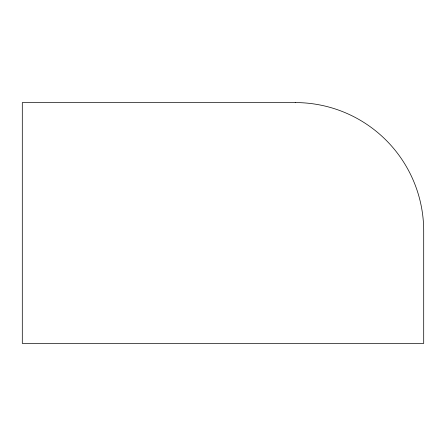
<?xml version="1.0" encoding="UTF-8"?>
<svg xmlns="http://www.w3.org/2000/svg" width="446" height="446" viewBox="0 0 446 446"><rect width="100%" height="100%" fill="white"/><g stroke="black" fill="none" stroke-linecap="round" stroke-linejoin="round"><path stroke-width="0.67" d="M295.252 102.58L22.3 102.58L22.3 343.42L423.7 343.42L423.7 231.028A128.448 128.448 0 0 0 295.252 102.58"/></g></svg>
